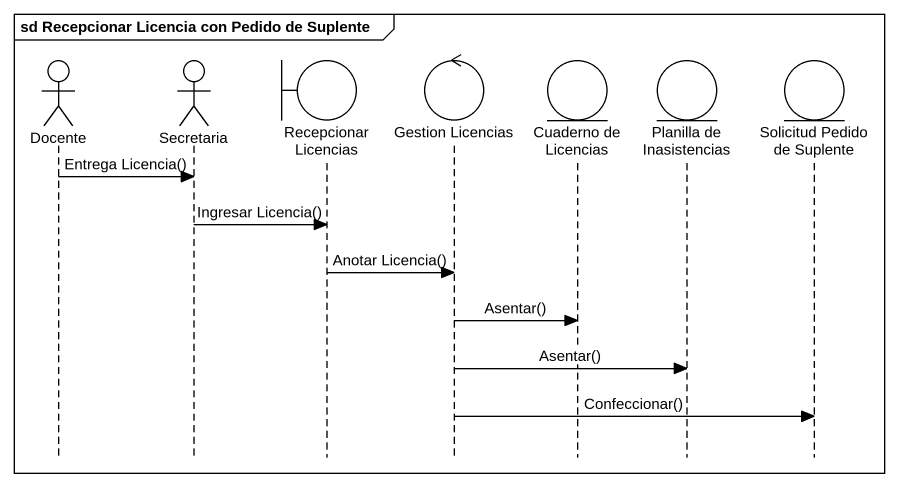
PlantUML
@startuml
mainframe sd Recepcionar Licencia con Pedido de Suplente
hide footbox
actor Docente
actor Secretaria
boundary "Recepcionar Licencias" as Recepcionar_Licencias
control "Gestion Licencias" as Gestion_Licencias
entity "Cuaderno de Licencias" as Cuaderno_de_Licencias
entity "Planilla de Inasistencias" as Planilla_de_Inasistencias
entity "Solicitud Pedido de Suplente" as Solicitud_Pedido_de_Suplente

Docente -> Secretaria : Entrega Licencia()
Secretaria -> Recepcionar_Licencias : Ingresar Licencia()
Recepcionar_Licencias -> Gestion_Licencias : Anotar Licencia()
Gestion_Licencias -> Cuaderno_de_Licencias : Asentar()
Gestion_Licencias -> Planilla_de_Inasistencias : Asentar()
Gestion_Licencias -> Solicitud_Pedido_de_Suplente : Confeccionar()
@enduml
